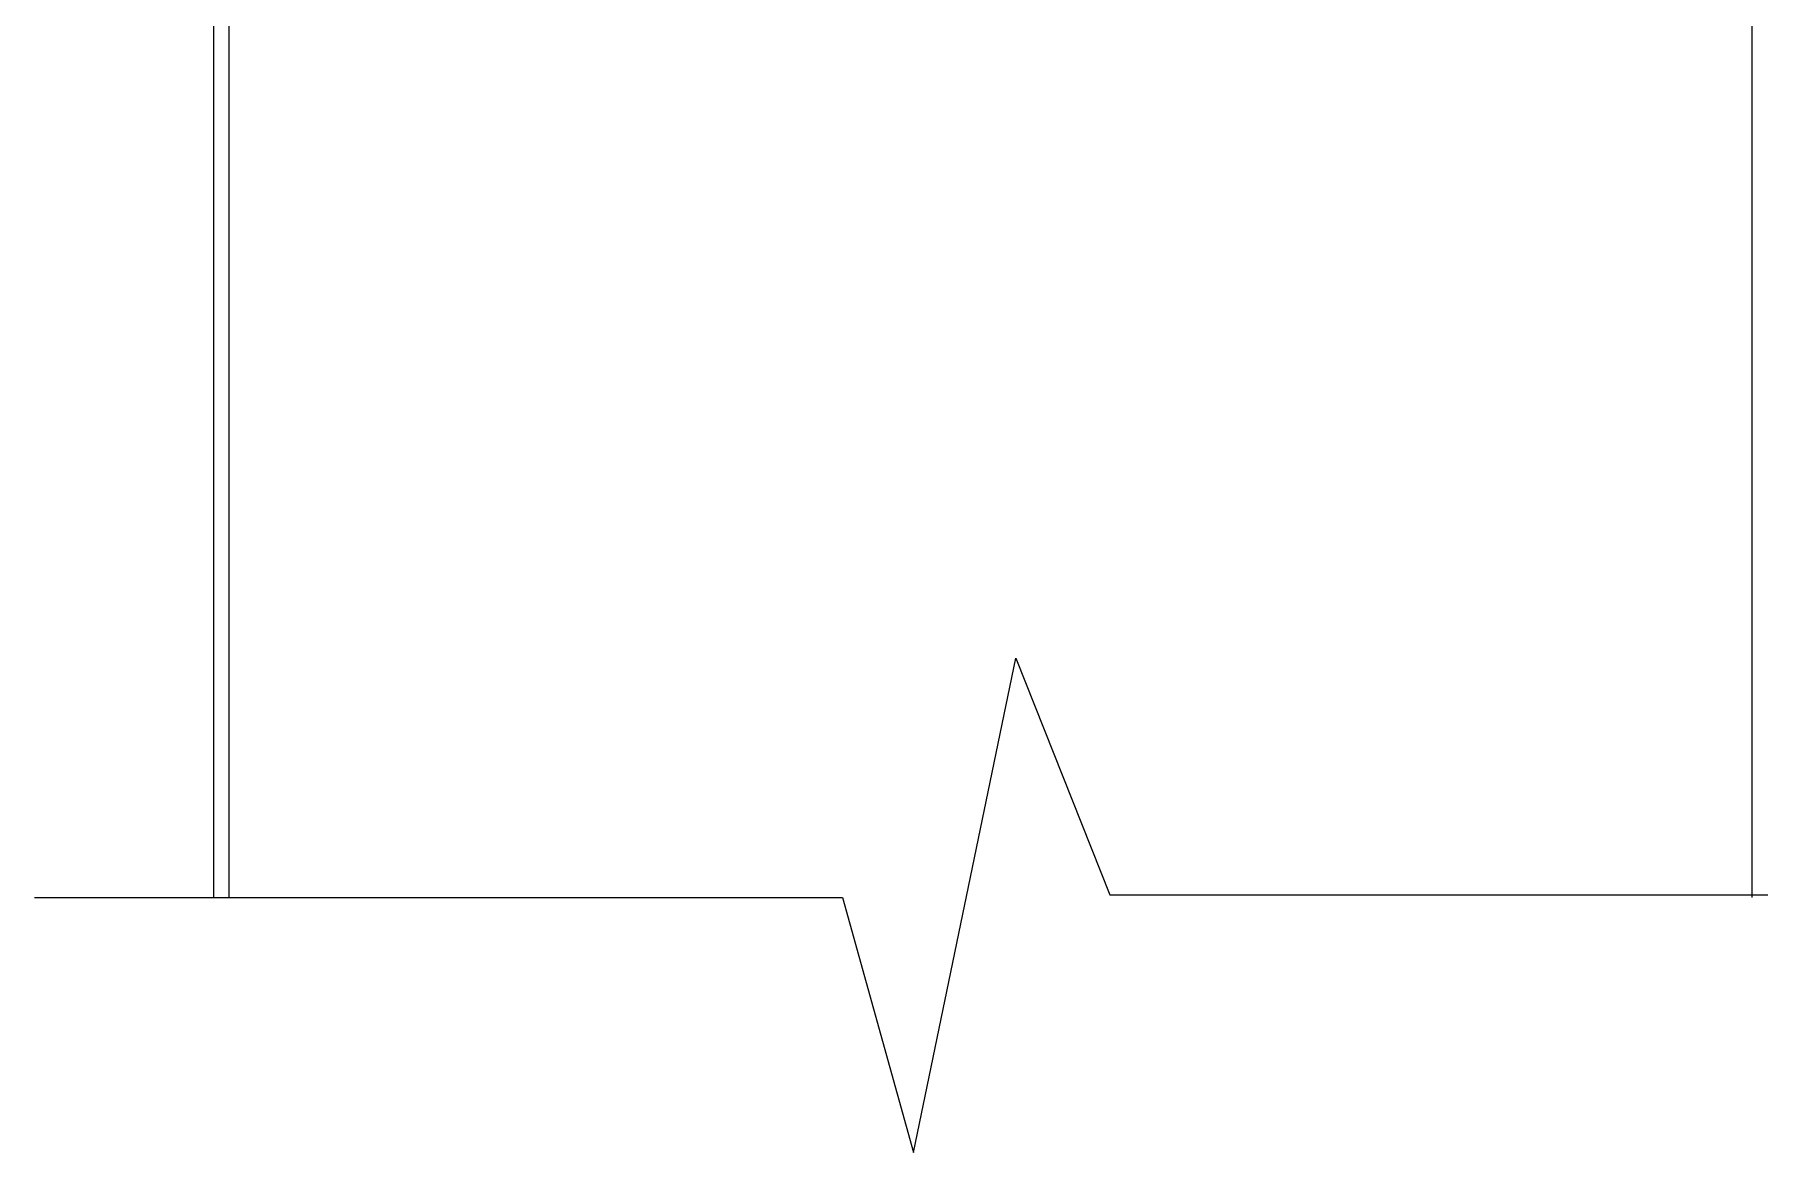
# Model space of a CAD drawing. Extents: x 185245 to 1992634, y -19957 to 755165.
# Drawn here: x 1876689 to 1878206, y 576348 to 577331 of the extents above; entities that cross this region are included whole.
import ezdxf

# ---------------------------------------------------------------- set-up
doc = ezdxf.new("R2010")
doc.units = 0
doc.header["$LTSCALE"] = 1000
doc.header["$MEASUREMENT"] = 0

msp = doc.modelspace()

# ---------------------------------------------------------------- linework, layer by layer
at = {"color": 7, "linetype": 'Continuous'}
for p, q in [((1876846.5, 580212.2), (1876846.5, 576571.8)), ((1876860.2, 580212.2), (1876860.2, 576571.8)), ((1878198.8, 580214.5), (1878198.8, 576571.8)), ((1877634.7, 576574.2), (1878345.1, 576574.2)), ((1876689.2, 576571.8), (1877399.6, 576571.8))]:
    msp.add_line(p, q, dxfattribs=at)
at = {"color": 0}
for points in [[(1877462, 576347.6), (1877551.8, 576782.4)], [(1877551.8, 576782.4), (1877634.7, 576574.2)], [(1877399.6, 576571.8), (1877462, 576347.6)]]:
    msp.add_lwpolyline(points, dxfattribs=at)

doc.saveas('drawing.dxf')
